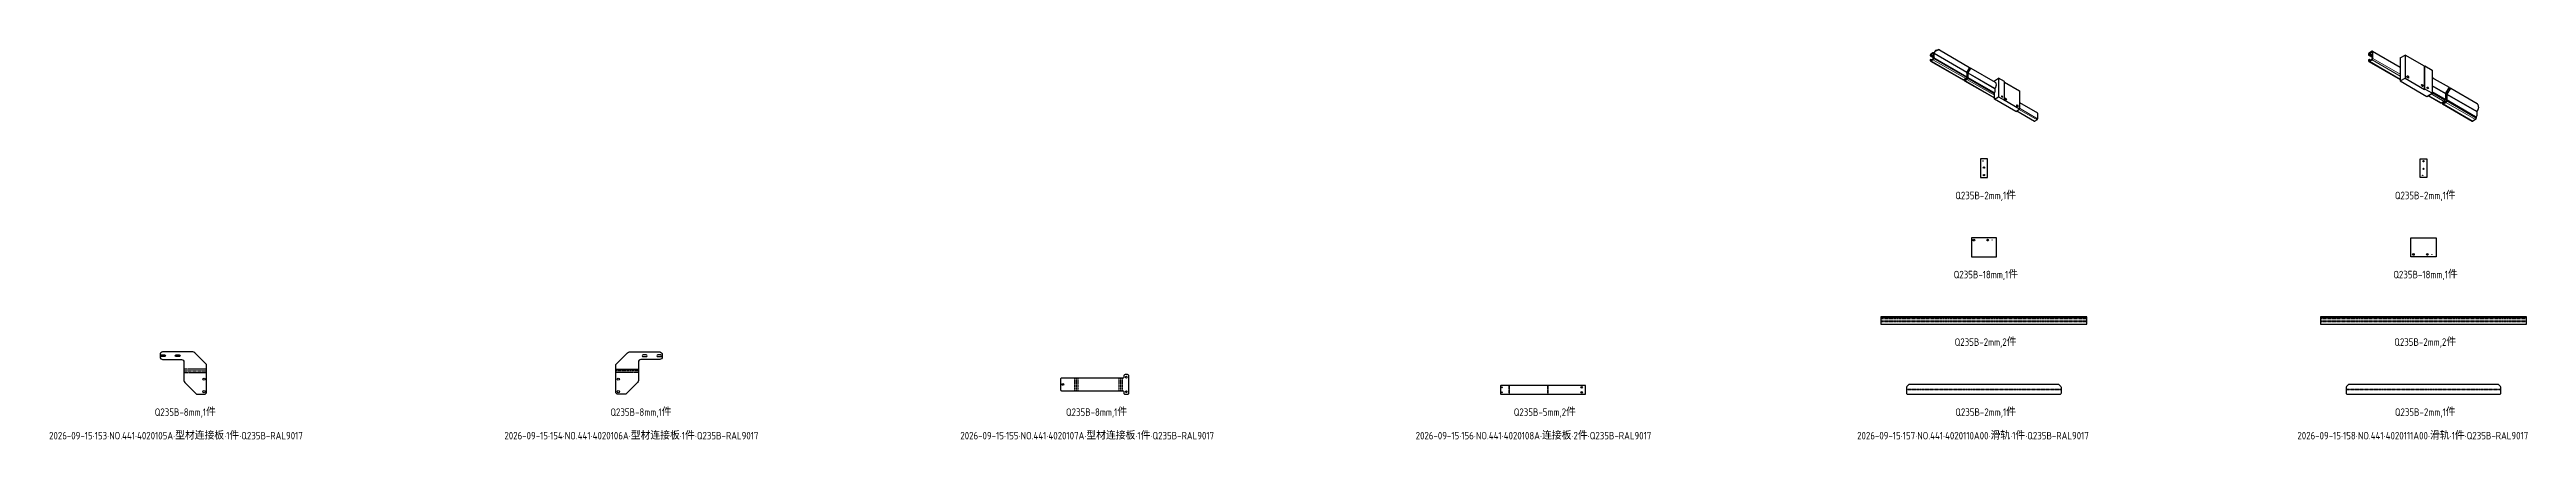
# Model space of a CAD drawing. Header units: inches. Extents: x -1146 to 175717, y 26430 to 31570.
# Drawn here: x 88196 to 98060, y 26431 to 27984 of the extents above; entities that cross this region are included whole.
import ezdxf

# ---------------------------------------------------------------- set-up
doc = ezdxf.new("R2010")
doc.units = ezdxf.units.IN
doc.header["$LTSCALE"] = 0.194989
doc.linetypes.add('CENTER', pattern=[50.8, 31.75, -6.35, 6.35, -6.35])
doc.layers.add('可见 (ISO)', color=7, linetype='Continuous', lineweight=25)
doc.layers.add('可见窄的 (ISO)', color=7, linetype='Continuous', lineweight=18)
doc.layers.add('折弯线', color=1, linetype='CENTER')
doc.styles.add('BJ', font='gbenor.shx', dxfattribs={"height": 10, "bigfont": 'hztxt.shx'})
doc.styles.add('Z-English', font='gbenor.shx', dxfattribs={"height": 10, "bigfont": 'hztxt.shx'})

# ---------------------------------------------------------------- blocks, each defined once
blk = doc.blocks.new('蓝探科 NO.441·261006_150618·10241', base_point=(169868.7, 38779.2))
at = {"layer": '可见 (ISO)', "ltscale": 0.5}
for p, q in [((169900.6, 39063.8), (169890.4, 39059.9)), ((169905.7, 39062.9), (169904.5, 39063.6)), ((169868.7, 39041.8), (169868.7, 39038.9)), ((169870.4, 39039.9), (169868.7, 39038.9)), ((169868.7, 39038.9), (169880.6, 39032)), ((169870.4, 39024.2), (169868.7, 39023.2)), ((169868.7, 39023.2), (169868.7, 39020.3)), ((169869.4, 39018.6), (170000, 38943.3)), ((169870.4, 39039.9), (169870.4, 39042.8)), ((169880.6, 39034), (169870.4, 39039.9)), ((169873.8, 39022.2), (169870.4, 39024.2)), ((169870.4, 39021.3), (169870.4, 39024.2)), ((169879.7, 39051.2), (169871.2, 39046.3)), ((169871.2, 39044.3), (169879.7, 39049.2)), ((169879.7, 39025.7), (169871.2, 39020.8)), ((169871.2, 39018.8), (169879.7, 39023.7)), ((169880.6, 39048.7), (169880.6, 39027.1)), ((169881.5, 39051.3), (169883.2, 39050.3)), ((169882.3, 39028.1), (169882.3, 39049.7)), ((169882.3, 39047.1), (169882.3, 39034)), ((169887, 39056.9), (169883.3, 39050.4)), ((169884, 39035), (169884, 39048.1)), ((169884.5, 39049.7), (169888.2, 39056.2)), ((170012.8, 38953.7), (169886.5, 39026.7)), ((170014.5, 38954.7), (169888.2, 39027.6)), ((169891.6, 39059.2), (169901.8, 39063.1)), ((169905.7, 39062.9), (170026, 38993.4)), ((170015.4, 38972.8), (170014.5, 38972.3)), ((170014.5, 38972.7), (170014.5, 38954.7)), ((170014.5, 38970.4), (170015.4, 38970.9)), ((170026, 38993.4), (170015, 38974.3)), ((170016.2, 38970.4), (170016.2, 38948.8)), ((170017.2, 38973), (170018.9, 38972)), ((170017.9, 38949.8), (170017.9, 38971.4)), ((170017.9, 38968.8), (170017.9, 38950.8)), ((170029.9, 38991.2), (170018.9, 38972.1)), ((170019.6, 38951.8), (170019.6, 38969.7)), ((170020.1, 38971.4), (170031.1, 38990.5)), ((170031.1, 38990.5), (170029.9, 38991.2)), ((170031.1, 38990.5), (170127.5, 38934.9)), ((170010.3, 38948.3), (170001.8, 38943.4)), ((170004.4, 38944.9), (170004.4, 38942)), ((170005.1, 38940.3), (170124.5, 38871.4)), ((170006, 38942.9), (170006, 38945.9)), ((170009.4, 38943.9), (170006, 38945.9)), ((170015.4, 38947.4), (170006.9, 38942.5)), ((170006.9, 38940.5), (170015.4, 38945.4)), ((170014.5, 38954.7), (170012.8, 38953.7)), ((170012.8, 38953.7), (170012.8, 38952.7)), ((170016.2, 38955.7), (170014.5, 38956.7)), ((170014.5, 38954.7), (170016.2, 38953.7)), ((170017.9, 38950.8), (170019.6, 38951.8)), ((170120.3, 38891.7), (170017.9, 38950.8)), ((170122, 38892.7), (170019.6, 38951.8)), ((170123.3, 38891.4), (170125, 38892.4)), ((170124.5, 38940.2), (170141.5, 38950)), ((170124.5, 38936.6), (170124.5, 38940.2)), ((170124.5, 38866.7), (170124.5, 38892.1)), ((170124.5, 38866.7), (170141.5, 38876.5)), ((170209.4, 38817.7), (170124.5, 38866.7)), ((170126.2, 38908.2), (170126.2, 38895.1)), ((170130.5, 38916.4), (170126.7, 38909.9)), ((170129.6, 38931.6), (170131.3, 38920.8)), ((170164.8, 38936.5), (170141.5, 38950)), ((170141.5, 38950), (170141.5, 38876.5)), ((170141.5, 38876.5), (170164.8, 38863)), ((170164.8, 38863), (170164.8, 38936.5)), ((170164.8, 38934.6), (170224.6, 38900)), ((170224.6, 38900), (170224.6, 38826.5)), ((170163.1, 38862.1), (170164.8, 38863)), ((170224.6, 38826.5), (170163.1, 38862.1)), ((170209.4, 38817.7), (170224.6, 38826.5)), ((170213.4, 38820.1), (170283.9, 38779.3)), ((170224.6, 38853.2), (170296, 38812)), ((170294.2, 38784.4), (170285.7, 38779.5)), ((170296.8, 38810.4), (170296.8, 38788.8))]:
    blk.add_line(p, q, dxfattribs=at)
at = {"layer": '可见 (ISO)'}
for centre, major_axis, ratio, start_param, end_param in [((169901.5, 39058.4), (3, 5.2), 0.816497, 0, 0.785398), ((169902.7, 39057.7), (3, 5.2), 0.816497, 0, 0.785398), ((169871.2, 39043.3), (-1.8, -3.12), 0.57735, 3.926991, 5.497787), ((169871.2, 39021.8), (-1.8, -3.12), 0.57735, 5.497787, 7.068583), ((169871.2, 39043.3), (0.6, 1.04), 0.57735, 0.785398, 2.356194), ((169871.2, 39021.8), (-0.6, -1.04), 0.57735, 5.497787, 7.068583), ((169879.7, 39048.2), (1.8, 3.12), 0.57735, 5.497787, 7.068583), ((169879.7, 39048.2), (0.6, 1.04), 0.57735, 5.497787, 7.068583), ((169879.7, 39026.7), (1.8, 3.12), 0.57735, 3.926991, 5.497787), ((169879.7, 39026.7), (-0.6, -1.04), 0.57735, 0.785398, 2.356194), ((169885.7, 39049), (-2.4, -4.16), 0.57735, 4.712389, 5.497787), ((169886.5, 39031.6), (3, -5.2), 0.57735, 3.926991, 5.497787), ((169885.7, 39049), (1.2, 2.08), 0.57735, 1.570796, 2.356194), ((169888.2, 39032.5), (-3, 5.2), 0.57735, 0.785398, 2.356194), ((169891.3, 39054.5), (-3, -5.2), 0.816497, 3.926991, 4.712389), ((169892.5, 39053.8), (3, 5.2), 0.816497, 0.785398, 1.570796), ((170016.2, 38973.7), (-1.2, -2.08), 0.57735, 4.712389, 5.497787), ((170015.4, 38969.9), (1.8, 3.12), 0.57735, 5.497787, 7.068583), ((170015.4, 38969.9), (0.6, 1.04), 0.57735, 5.497787, 7.068583), ((170021.3, 38970.7), (-2.4, -4.16), 0.57735, 4.712389, 5.497787), ((170021.3, 38970.7), (1.2, 2.08), 0.57735, 1.570796, 2.356194), ((170001.8, 38946.4), (-1.8, -3.12), 0.57735, 0, 0.785398), ((170006.9, 38943.4), (-1.8, -3.12), 0.57735, 5.497787, 7.068583), ((170006.9, 38943.4), (-0.6, -1.04), 0.57735, 5.497787, 7.068583), ((170010.3, 38951.3), (-1.8, -3.12), 0.57735, 0.785398, 2.356194), ((170015.4, 38948.3), (1.8, 3.12), 0.57735, 3.926991, 5.497787), ((170015.4, 38948.3), (-0.6, -1.04), 0.57735, 0.785398, 2.356194), ((170120.3, 38896.6), (3, -5.2), 0.57735, 5.497787, 6.283185), ((170122, 38897.6), (3, -5.2), 0.57735, 5.497787, 7.068583), ((170127.9, 38909.2), (-1.2, -2.08), 0.57735, 4.712389, 5.497787), ((170124.5, 38929.7), (3, 5.2), 0.816497, 5.497787, 6.283185), ((170126.2, 38918.8), (-3, -5.2), 0.816497, 1.570796, 2.356194), ((170285.7, 38782.5), (-1.8, -3.12), 0.57735, 0, 0.785398), ((170294.2, 38787.4), (-1.8, -3.12), 0.57735, 0.785398, 2.356194), ((170294.2, 38808.9), (1.8, 3.12), 0.57735, 5.497787, 6.283185)]:
    blk.add_ellipse(centre, major_axis=major_axis, ratio=ratio, start_param=start_param, end_param=end_param, dxfattribs=at)
for centre, major_axis in [((170155.9, 38877), (-1.48, 2.55)), ((170169.5, 38867.2), (-1.95, 3.38)), ((170216.1, 38840.3), (-1.95, 3.38))]:
    blk.add_ellipse(centre, major_axis=major_axis, ratio=0.57735, dxfattribs=at)
at = {"layer": '可见窄的 (ISO)', "ltscale": 0.5}
for p, q in [((169900.6, 39063.8), (169901.8, 39063.1)), ((169868.7, 39041.8), (169870.4, 39042.8)), ((169868.7, 39020.3), (169870.4, 39021.3)), ((169870.4, 39042.8), (169880.6, 39036.9)), ((169870.4, 39021.3), (169871.2, 39020.8)), ((169871.2, 39046.3), (169871.2, 39044.3)), ((169871.2, 39044.3), (169880.6, 39038.9)), ((169871.2, 39018.8), (169871.2, 39020.8)), ((170001.8, 38943.4), (169871.2, 39018.8)), ((169879.7, 39051.2), (169879.7, 39049.2)), ((169879.7, 39049.2), (169880.6, 39048.7)), ((169879.7, 39023.7), (169879.7, 39025.7)), ((170010.3, 38948.3), (169879.7, 39023.7)), ((169882.3, 39049.7), (169880.6, 39048.7)), ((169882.3, 39028.1), (169880.6, 39027.1)), ((169882.8, 39049.4), (169882.3, 39049.7)), ((169884, 39048.1), (169882.3, 39047.1)), ((169884, 39035), (169882.3, 39034)), ((170012.8, 38952.7), (169882.3, 39028.1)), ((169884.5, 39049.7), (169883.3, 39050.4)), ((170014.5, 38972.7), (169884, 39048.1)), ((170015, 38974.3), (169884.5, 39049.7)), ((169886.5, 39026.7), (169888.2, 39027.6)), ((169887, 39056.9), (169888.2, 39056.2)), ((169891.6, 39059.2), (169890.4, 39059.9)), ((170015.4, 38970.9), (170016.2, 38970.4)), ((170018.4, 38971.1), (170017.9, 38971.4)), ((170126.2, 38908.2), (170019.6, 38969.7)), ((170126.7, 38909.9), (170020.1, 38971.4)), ((170006, 38942.9), (170006.9, 38942.5)), ((170124.5, 38872.6), (170006.9, 38940.5)), ((170014.5, 38961.6), (170016.2, 38960.6)), ((170014.5, 38959.6), (170016.2, 38958.6)), ((170124.5, 38882.4), (170015.4, 38945.4)), ((170124.5, 38888.3), (170017.9, 38949.8)), ((170122, 38892.7), (170120.3, 38891.7)), ((170285.7, 38779.5), (170214.4, 38820.7)), ((170294.2, 38784.4), (170222.9, 38825.6)), ((170296.8, 38810.4), (170224.6, 38852)), ((170296.8, 38788.8), (170224.6, 38830.5))]:
    blk.add_line(p, q, dxfattribs=at)
blk = doc.blocks.new('蓝探科 NO.441·261006_151211·35962', base_point=(173074.1, 39418.9))
at = {"layer": '可见 (ISO)', "ltscale": 0.5}
for p, q in [((173074.1, 39685.9), (173074.1, 39682.2)), ((173076.2, 39683.5), (173074.1, 39682.2)), ((173074.1, 39682.2), (173088.9, 39673.7)), ((173076.2, 39663.9), (173074.1, 39662.7)), ((173074.1, 39662.7), (173074.1, 39659)), ((173075, 39656.9), (173200.3, 39584.6)), ((173076.2, 39683.5), (173076.2, 39687.1)), ((173088.9, 39676.1), (173076.2, 39683.5)), ((173080.4, 39661.4), (173076.2, 39663.9)), ((173076.2, 39660.2), (173076.2, 39663.9)), ((173087.9, 39697.6), (173077.2, 39691.4)), ((173077.2, 39689), (173087.9, 39695.1)), ((173087.9, 39665.7), (173077.2, 39659.6)), ((173077.2, 39657.1), (173087.9, 39663.3)), ((173088.9, 39694.5), (173088.9, 39667.6)), ((173090.1, 39697.8), (173200.3, 39634.2)), ((173091, 39668.8), (173091, 39695.7)), ((173200.3, 39670.6), (173219.4, 39681.6)), ((173200.3, 39670.6), (173200.3, 39578.8)), ((173219.4, 39681.6), (173219.4, 39589.8)), ((173296.3, 39637.2), (173219.4, 39681.6)), ((173200.3, 39578.8), (173219.4, 39589.8)), ((173200.3, 39578.8), (173306.3, 39517.5)), ((173219.4, 39589.8), (173296.3, 39545.4)), ((173298.4, 39638.5), (173296.3, 39637.2)), ((173296.3, 39545.4), (173296.3, 39637.2)), ((173298.4, 39546.6), (173298.4, 39638.5)), ((173298.4, 39638.5), (173327.6, 39621.6)), ((173327.6, 39621.6), (173327.6, 39529.8)), ((173329.3, 39589), (173327.6, 39588.4)), ((173327.6, 39586.9), (173330.8, 39588.2)), ((173335.7, 39587.9), (173334.2, 39588.8)), ((173335.7, 39587.9), (173394.8, 39553.8)), ((173296.3, 39545.4), (173298.4, 39546.6)), ((173327.6, 39529.8), (173298.4, 39546.6)), ((173306.3, 39517.5), (173327.6, 39529.8)), ((173311.4, 39520.4), (173362.3, 39491.1)), ((173380.4, 39505.4), (173327.6, 39535.9)), ((173378.3, 39504.2), (173327.6, 39533.4)), ((173375.1, 39497.4), (173364.5, 39491.3)), ((173367.7, 39493.1), (173367.7, 39489.5)), ((173368.6, 39487.4), (173486.9, 39419.1)), ((173369.8, 39490.7), (173369.8, 39494.4)), ((173374.1, 39491.9), (173369.8, 39494.4)), ((173381.5, 39496.2), (173370.9, 39490.1)), ((173370.9, 39487.6), (173381.5, 39493.7)), ((173380.4, 39505.4), (173378.3, 39504.2)), ((173378.3, 39504.2), (173378.3, 39502.9)), ((173381.5, 39528), (173380.4, 39527.4)), ((173380.4, 39527.8), (173380.4, 39505.4)), ((173380.4, 39525), (173381.5, 39525.6)), ((173382.5, 39506.6), (173380.4, 39507.8)), ((173380.4, 39505.4), (173382.5, 39504.2)), ((173394.8, 39553.8), (173381, 39529.9)), ((173382.5, 39525), (173382.5, 39498)), ((173383.7, 39528.3), (173385.8, 39527)), ((173384.7, 39499.3), (173384.7, 39526.2)), ((173384.7, 39522.9), (173384.7, 39500.5)), ((173384.7, 39500.5), (173386.8, 39501.7)), ((173497.6, 39435.3), (173384.7, 39500.5)), ((173399.7, 39551), (173385.9, 39527.1)), ((173386.8, 39501.7), (173386.8, 39524.2)), ((173499.7, 39436.5), (173386.8, 39501.7)), ((173387.4, 39526.3), (173401.2, 39550.1)), ((173401.2, 39550.1), (173399.7, 39551)), ((173401.2, 39550.1), (173506.6, 39489.2)), ((173510.4, 39466.1), (173505.7, 39458)), ((173509.3, 39485.1), (173511.5, 39471.6)), ((173499.7, 39425.5), (173489.1, 39419.3)), ((173501.4, 39434.9), (173503.5, 39436.1)), ((173502.9, 39435.8), (173502.9, 39431)), ((173505, 39455.9), (173505, 39439.6))]:
    blk.add_line(p, q, dxfattribs=at)
at = {"layer": '可见 (ISO)'}
for centre, major_axis, ratio, start_param, end_param in [((173077.2, 39687.8), (-2.25, -3.9), 0.57735, 3.926991, 5.497787), ((173077.2, 39660.8), (-2.25, -3.9), 0.57735, 5.497787, 7.068583), ((173077.2, 39687.8), (0.75, 1.3), 0.57735, 0.785398, 2.356194), ((173077.2, 39660.8), (-0.75, -1.3), 0.57735, 5.497787, 7.068583), ((173087.9, 39693.9), (2.25, 3.9), 0.57735, 5.497787, 7.068583), ((173087.9, 39693.9), (0.75, 1.3), 0.57735, 5.497787, 7.068583), ((173087.9, 39666.9), (2.25, 3.9), 0.57735, 3.926991, 5.497787), ((173087.9, 39666.9), (-0.75, -1.3), 0.57735, 0.785398, 2.356194), ((173330.4, 39582.3), (3.75, 6.5), 0.816497, 0, 0.785398), ((173331.9, 39581.4), (3.75, 6.5), 0.816497, 0, 0.785398), ((173364.5, 39495), (-2.25, -3.9), 0.57735, 0, 0.785398), ((173370.9, 39491.3), (-2.25, -3.9), 0.57735, 5.497787, 7.068583), ((173370.9, 39491.3), (-0.75, -1.3), 0.57735, 5.497787, 7.068583), ((173375.1, 39501.1), (-2.25, -3.9), 0.57735, 0.785398, 2.356194), ((173382.5, 39529.1), (-1.5, -2.6), 0.57735, 4.712389, 5.497787), ((173381.5, 39524.4), (2.25, 3.9), 0.57735, 5.497787, 7.068583), ((173381.5, 39524.4), (0.75, 1.3), 0.57735, 5.497787, 7.068583), ((173381.5, 39497.4), (2.25, 3.9), 0.57735, 3.926991, 5.497787), ((173381.5, 39497.4), (-0.75, -1.3), 0.57735, 0.785398, 2.356194), ((173388.9, 39525.4), (-3, -5.2), 0.57735, 4.712389, 5.497787), ((173388.9, 39525.4), (1.5, 2.6), 0.57735, 1.570796, 2.356194), ((173507.2, 39457.1), (-1.5, -2.6), 0.57735, 4.712389, 5.497787), ((173502.9, 39482.7), (3.75, 6.5), 0.816497, 5.497787, 6.283185), ((173505.1, 39469.2), (-3.75, -6.5), 0.816497, 1.570796, 2.356194), ((173489.1, 39423), (-2.25, -3.9), 0.57735, 0, 0.785398), ((173497.6, 39441.4), (3.75, -6.5), 0.57735, 5.497787, 6.283185), ((173499.7, 39442.6), (3.75, -6.5), 0.57735, 5.497787, 7.068583), ((173499.7, 39429.1), (-2.25, -3.9), 0.57735, 0.785398, 2.356194)]:
    blk.add_ellipse(centre, major_axis=major_axis, ratio=ratio, start_param=start_param, end_param=end_param, dxfattribs=at)
for centre, major_axis in [((173230, 39594.7), (2.44, -4.22)), ((173288.3, 39561), (2.44, -4.22)), ((173309.5, 39551.2), (1.84, -3.19))]:
    blk.add_ellipse(centre, major_axis=major_axis, ratio=0.57735, dxfattribs=at)
at = {"layer": '可见窄的 (ISO)', "ltscale": 0.5}
for p, q in [((173074.1, 39685.9), (173076.2, 39687.1)), ((173074.1, 39659), (173076.2, 39660.2)), ((173076.2, 39687.1), (173088.9, 39679.8)), ((173076.2, 39660.2), (173077.2, 39659.6)), ((173077.2, 39691.4), (173077.2, 39689)), ((173077.2, 39689), (173088.9, 39682.2)), ((173077.2, 39657.1), (173077.2, 39659.6)), ((173200.3, 39586.1), (173077.2, 39657.1)), ((173087.9, 39697.6), (173087.9, 39695.1)), ((173087.9, 39695.1), (173088.9, 39694.5)), ((173087.9, 39663.3), (173087.9, 39665.7)), ((173200.3, 39598.4), (173087.9, 39663.3)), ((173091, 39695.7), (173088.9, 39694.5)), ((173091, 39668.8), (173088.9, 39667.6)), ((173200.3, 39632.6), (173091, 39695.7)), ((173200.3, 39605.7), (173091, 39668.8)), ((173381, 39529.9), (173327.6, 39560.8)), ((173380.4, 39527.8), (173327.6, 39558.4)), ((173329.3, 39589), (173330.8, 39588.2)), ((173364.5, 39491.3), (173312.7, 39521.2)), ((173375.1, 39497.4), (173323.3, 39527.3)), ((173378.3, 39502.9), (173327.6, 39532.2)), ((173369.8, 39490.7), (173370.9, 39490.1)), ((173489.1, 39419.3), (173370.9, 39487.6)), ((173380.4, 39513.9), (173382.5, 39512.7)), ((173380.4, 39511.5), (173382.5, 39510.3)), ((173381.5, 39525.6), (173382.5, 39525)), ((173499.7, 39425.5), (173381.5, 39493.7)), ((173385.3, 39525.8), (173384.7, 39526.2)), ((173502.9, 39431), (173384.7, 39499.3)), ((173505, 39455.9), (173386.8, 39524.2)), ((173505.7, 39458), (173387.4, 39526.3)), ((173499.7, 39436.5), (173497.6, 39435.3))]:
    blk.add_line(p, q, dxfattribs=at)

msp = doc.modelspace()

# ---------------------------------------------------------------- linework, layer by layer
at = {"ltscale": 0.5}
for points in [[(95489.2, 26889.6), (96309.2, 26889.6), (96309.2, 26918.6), (95489.2, 26918.6)], [(97240, 26889.6), (98060, 26889.6), (98060, 26918.6), (97240, 26918.6)]]:
    msp.add_lwpolyline(points, close=True, dxfattribs=at)
at = {"color": 5, "linetype": 'CENTER', "ltscale": 0.5}
for points in [[(95489.2, 26916.1), (96309.2, 26916.1)], [(95489.2, 26912.6), (96309.2, 26912.6)], [(95489.2, 26903.6), (96309.2, 26903.6)], [(95489.2, 26900.1), (96309.2, 26900.1)], [(97240, 26916.1), (98060, 26916.1)], [(97240, 26912.6), (98060, 26912.6)], [(97240, 26903.6), (98060, 26903.6)], [(97240, 26900.1), (98060, 26900.1)]]:
    msp.add_lwpolyline(points, dxfattribs=at)
at = {"color": 7}
for points in [[(93974.3, 26643.7), (93974.3, 26612.7, 0.414214), (93976.3, 26610.7), (94310.5, 26610.7, 0.414214), (94312.5, 26612.7), (94312.5, 26643.7, 0.414214), (94310.5, 26645.7), (93976.3, 26645.7, 0.414214)], [(96206.2, 26641.1), (96199.2, 26648.2, 0.198912), (96195.6, 26649.6), (95602.8, 26649.6, 0.198912), (95599.2, 26648.2), (95592.2, 26641.1, 0.198912), (95590.7, 26637.6), (95590.7, 26615.7, 0.414214), (95595.7, 26610.7), (96202.7, 26610.7, 0.414214), (96207.7, 26615.7), (96207.7, 26637.6, 0.198912)], [(97957, 26641.1), (97950, 26648.2, 0.198912), (97946.4, 26649.6), (97353.6, 26649.6, 0.198912), (97350, 26648.2), (97343, 26641.1, 0.198912), (97341.5, 26637.6), (97341.5, 26615.7, 0.414214), (97346.5, 26610.7), (97953.5, 26610.7, 0.414214), (97958.5, 26615.7), (97958.5, 26637.6, 0.198912)]]:
    msp.add_lwpolyline(points, format="xyb", close=True, dxfattribs=at)
at = {"ltscale": 0.5}
for centre in [(97650, 27538.6), (95899.2, 27513.6), (95899.2, 27483.6), (97650, 27508.6)]:
    msp.add_circle(centre, 2.5, dxfattribs=at)
at = {"layer": '可见 (ISO)'}
for points in [[(95912.9, 27473.6), (95912.9, 27548.6), (95885.4, 27548.6), (95885.4, 27473.6)], [(97663.8, 27548.6), (97663.8, 27473.6), (97636.3, 27473.6), (97636.3, 27548.6)], [(95949.2, 27158.6), (95949.2, 27233.6), (95849.2, 27233.6), (95849.2, 27158.6)], [(97700, 27233.6), (97700, 27158.6), (97600, 27158.6), (97600, 27233.6)]]:
    msp.add_lwpolyline(points, close=True, dxfattribs=at)
for points in [[(88731, 26739.1), (88731, 26664.8, 0.198912), (88733.9, 26657.8), (88778, 26613.6, 0.198912), (88785.1, 26610.7), (88811, 26610.7, 0.414214), (88821, 26620.7), (88821, 26725, 0.198912), (88818, 26732), (88773.9, 26776.2, 0.198912), (88766.8, 26779.1), (88646, 26779.1, 0.414214), (88636, 26769.1), (88636, 26759.1, 0.414214), (88646, 26749.1), (88721, 26749.1, -0.414214)], [(88642, 26767.6), (88654, 26767.6, -1), (88654, 26760.6), (88642, 26760.6, -1)], [(88700, 26767.6), (88712, 26767.6, -1), (88712, 26760.6), (88700, 26760.6, -1)], [(90540.5, 26739.1), (90540.5, 26664.8, -0.198912), (90537.6, 26657.8), (90493.4, 26613.6, -0.198912), (90486.4, 26610.7), (90460.5, 26610.7, -0.414214), (90450.5, 26620.7), (90450.5, 26725, -0.198912), (90453.4, 26732), (90497.6, 26776.2, -0.198912), (90504.7, 26779.1), (90625.5, 26779.1, -0.414214), (90635.5, 26769.1), (90635.5, 26759.1, -0.414214), (90625.5, 26749.1), (90550.5, 26749.1, 0.414214)], [(90571.5, 26767.6), (90559.5, 26767.6, 1), (90559.5, 26760.6), (90571.5, 26760.6, 1)], [(90629.5, 26767.6), (90617.5, 26767.6, 1), (90617.5, 26760.6), (90629.5, 26760.6, 1)], [(92474, 26619.7), (92474, 26615.7, 0.414214), (92479, 26610.7), (92489, 26610.7, 0.414214), (92494, 26615.7), (92494, 26683.7, 0.414214), (92489, 26688.7), (92479, 26688.7, 0.414214), (92474, 26683.7), (92474, 26679.7, -0.414214), (92469, 26674.7), (92226.2, 26674.7, 0.414214), (92221.2, 26669.7), (92221.2, 26629.7, 0.414214), (92226.2, 26624.7), (92469, 26624.7, -0.414214)]]:
    msp.add_lwpolyline(points, format="xyb", close=True, dxfattribs=at)
for centre, radius in [((95895.9, 27539.6), 0.5), ((97646.8, 27482.6), 0.5), ((95859.2, 27224.6), 3.25), ((95914.2, 27224.6), 3.25), ((95932.2, 27224.6), 0.5), ((97610, 27167.6), 3.25), ((97665, 27167.6), 3.25), ((97683, 27167.6), 0.5), ((88811, 26670.7), 4.5), ((90460.5, 26670.7), 4.5), ((92231.2, 26649.7), 3.25), ((92484, 26678.7), 3.5), ((93979.3, 26638.2), 1.62), ((94297.5, 26638.2), 3.25), ((88811, 26620.7), 4.5), ((90460.5, 26620.7), 4.5), ((92484, 26620.7), 3.5), ((93979.3, 26618.2), 1.62), ((94297.5, 26618.2), 3.25)]:
    msp.add_circle(centre, radius, dxfattribs=at)
at = {"layer": '折弯线', "color": 1, "linetype": 'CENTER', "ltscale": 0.5}
for points in [[(95489.2, 26914.4), (96309.2, 26914.4)], [(95489.2, 26901.9), (96309.2, 26901.9)], [(97240, 26914.4), (98060, 26914.4)], [(97240, 26901.9), (98060, 26901.9)], [(88731, 26703.9), (88821, 26703.9)], [(90540.5, 26703.9), (90450.5, 26703.9)], [(92284.4, 26674.7), (92284.4, 26624.7)], [(92460.8, 26674.7), (92460.8, 26624.7)], [(94009.7, 26610.7), (94009.7, 26645.7)], [(94162.9, 26610.7), (94162.9, 26645.7)], [(95590.7, 26630.2), (96207.7, 26630.2)], [(97341.5, 26630.2), (97958.5, 26630.2)]]:
    msp.add_lwpolyline(points, dxfattribs=at)
at = {"layer": '折弯线', "color": 5, "linetype": 'CENTER'}
for points in [[(88821, 26710.7), (88731, 26710.7)], [(88731, 26697.1), (88821, 26697.1)], [(90450.5, 26710.7), (90540.5, 26710.7)], [(90540.5, 26697.1), (90450.5, 26697.1)]]:
    msp.add_lwpolyline(points, dxfattribs=at)
at = {"layer": '折弯线', "color": 5, "linetype": 'CENTER', "ltscale": 0.5}
for points in [[(92277.6, 26674.7), (92277.6, 26624.7)], [(92291.2, 26674.7), (92291.2, 26624.7)], [(92454, 26674.7), (92454, 26624.7)], [(92467.6, 26674.7), (92467.6, 26624.7)], [(94009.2, 26610.7), (94009.2, 26645.7)], [(94010.1, 26610.7), (94010.1, 26645.7)], [(94162.5, 26610.7), (94162.5, 26645.7)], [(94163.4, 26610.7), (94163.4, 26645.7)], [(95590.7, 26630.7), (96207.7, 26630.7)], [(95590.7, 26629.6), (96207.7, 26629.6)], [(97341.5, 26630.7), (97958.5, 26630.7)], [(97341.5, 26629.6), (97958.5, 26629.6)]]:
    msp.add_lwpolyline(points, dxfattribs=at)

# ---------------------------------------------------------------- block references
at = {"ltscale": 0.5}
for name, p in [('蓝探科 NO.441·261006_150618·10241', (95685.2, 27698.6)), ('蓝探科 NO.441·261006_151211·35962', (97431.3, 27698.6))]:
    msp.add_blockref(name, p, dxfattribs=at)

# ---------------------------------------------------------------- texts
at = {"color": 3, "ltscale": 0.5, "style": 'Z-English'}
for s, p in [('Q235B-2mm,1件', (95785.3, 27387.4)), ('Q235B-2mm,1件', (97536.1, 27387.4)), ('Q235B-18mm,1件', (95779, 27072.4)), ('Q235B-18mm,1件', (97529.8, 27072.4)), ('Q235B-2mm,2件', (95782.8, 26803.4)), ('Q235B-2mm,2件', (97533.6, 26803.4)), ('Q235B-2mm,1件', (95785.3, 26524.4)), ('Q235B-2mm,1件', (97536.1, 26524.4))]:
    msp.add_text(s, height=30, dxfattribs=at).set_placement(p)
at = {"color": 3, "style": 'BJ'}
for s, p in [('Q235B-8mm,1件', (88614.5, 26524.4)), ('Q235B-8mm,1件', (90429.1, 26524.4)), ('Q235B-8mm,1件', (92243.6, 26524.4)), ('Q235B-5mm,2件', (94026.9, 26524.4))]:
    msp.add_text(s, height=30, dxfattribs=at).set_placement(p)
at = {"color": 2, "style": 'BJ'}
for s, p in [('2026-09-15·153·NO.441·4020105A·型材连接板·1件·Q235B-RAL9017', (88193.7, 26430.7)), ('2026-09-15·154·NO.441·4020106A·型材连接板·1件·Q235B-RAL9017', (90007, 26430.7)), ('2026-09-15·155·NO.441·4020107A·型材连接板·1件·Q235B-RAL9017', (91822.8, 26430.7)), ('2026-09-15·156·NO.441·4020108A·连接板·2件·Q235B-RAL9017', (93636.1, 26430.7)), ('2026-09-15·157·NO.441·4020110A00·滑轨·1件·Q235B-RAL9017', (95394.4, 26430.7)), ('2026-09-15·158·NO.441·4020111A00·滑轨·1件·Q235B-RAL9017', (97147.7, 26430.7))]:
    msp.add_text(s, height=30, dxfattribs=at).set_placement(p)

doc.saveas('drawing.dxf')
